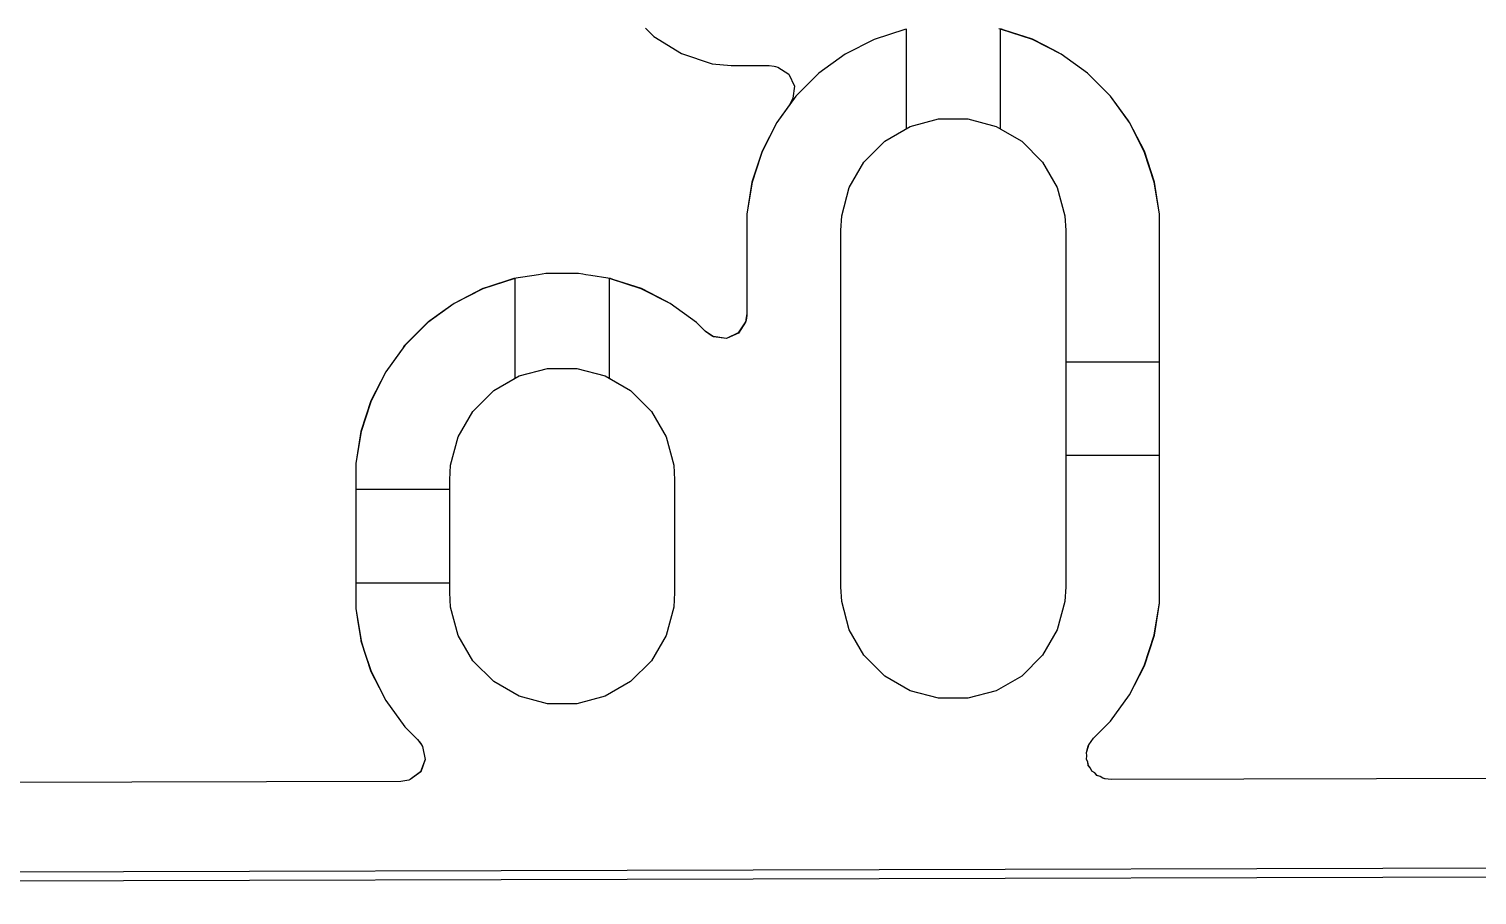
# Model space of a CAD drawing. Header units: millimetres. Extents: x 87.1 to 142.6, y -85.7 to -60.8.
# Drawn here: x 117.3 to 125.02, y -85.73 to -81.12 of the extents above; entities that cross this region are included whole.
import ezdxf

# ---------------------------------------------------------------- set-up
doc = ezdxf.new("R2010")
doc.units = ezdxf.units.MM
for name, color, linetype, true_color in [('B.Cu', 153, 'CONTINUOUS', 0x4d7fc4), ('B.Mask', 4, 'CONTINUOUS', 0x02ffee), ('Edge.Cuts', 254, 'CONTINUOUS', 0xd0d2cd), ('F.Cu', 13, 'CONTINUOUS', 0xc83434), ('F.Mask', 201, 'CONTINUOUS', 0xd864ff)]:
    doc.layers.add(name, color=color, linetype=linetype, true_color=true_color)

msp = doc.modelspace()

# ---------------------------------------------------------------- linework, layer by layer
at = {"layer": 'B.Cu', "linetype": 'CONTINUOUS'}
for p, q in [((121.805744, -81.17059), (121.651471, -81.249197)), ((121.970393, -81.117092), (121.805744, -81.17059)), ((121.970406, -81.117088), (121.970393, -81.117092)), ((121.97041, -81.117087), (121.970406, -81.117088)), ((121.970418, -81.117085), (121.97041, -81.117087)), ((121.970422, -81.117084), (121.970418, -81.117085)), ((121.970429, -81.117083), (121.970422, -81.117084)), ((121.977998, -81.115884), (121.970429, -81.117083)), ((121.977999, -81.115884), (121.977998, -81.115884)), ((121.978, -81.115884), (121.977999, -81.115884)), ((121.978, -81.647444), (121.978, -81.115884)), ((122.485581, -81.117085), (122.478, -81.115884)), ((122.478, -81.115884), (122.478, -81.647444)), ((122.485589, -81.117087), (122.485581, -81.117085)), ((122.485599, -81.11709), (122.485589, -81.117087)), ((122.485605, -81.117092), (122.485599, -81.11709)), ((122.650254, -81.17059), (122.485605, -81.117092)), ((122.650257, -81.170591), (122.650254, -81.17059)), ((122.804524, -81.249195), (122.650257, -81.170591)), ((121.651471, -81.249197), (121.511402, -81.350961)), ((122.804526, -81.249196), (122.804524, -81.249195)), ((122.804527, -81.249197), (122.804526, -81.249196)), ((122.944596, -81.350961), (122.804527, -81.249197)), ((121.511402, -81.350961), (121.388961, -81.473402)), ((123.067037, -81.473402), (122.944596, -81.350961)), ((121.388961, -81.473402), (121.287197, -81.613471)), ((123.162264, -81.604474), (123.067037, -81.473402)), ((121.287195, -81.613475), (121.208591, -81.767742)), ((121.287197, -81.613471), (121.287195, -81.613475)), ((121.862743, -81.713988), (121.978, -81.647444)), ((122.478, -81.647444), (122.593257, -81.713988)), ((123.168804, -81.613475), (123.162264, -81.604474)), ((123.247408, -81.767742), (123.168804, -81.613475)), ((121.751988, -81.824743), (121.862743, -81.713988)), ((122.593257, -81.713988), (122.704012, -81.824743)), ((121.201229, -81.7904), (121.155084, -81.932414)), ((121.208591, -81.767742), (121.201229, -81.7904)), ((123.300914, -81.932415), (123.247408, -81.767742)), ((121.673672, -81.96039), (121.751988, -81.824743)), ((122.704012, -81.824743), (122.782328, -81.96039)), ((121.155084, -81.932414), (121.128, -82.103423)), ((123.31083, -81.995023), (123.300914, -81.932415)), ((121.633133, -82.111684), (121.673672, -81.96039)), ((122.782328, -81.96039), (122.822867, -82.111684)), ((123.328, -82.103428), (123.31083, -81.995023)), ((121.128, -82.103423), (121.128, -82.633173)), ((121.628, -82.19), (121.633133, -82.111684)), ((122.822867, -82.111684), (122.828, -82.19)), ((123.328, -82.89), (123.328, -82.103428)), ((121.628, -84.09), (121.628, -82.19)), ((122.828, -82.19), (122.828, -82.89)), ((119.884393, -82.447092), (119.719744, -82.50059)), ((119.884406, -82.447088), (119.884393, -82.447092)), ((119.88441, -82.447087), (119.884406, -82.447088)), ((119.884418, -82.447085), (119.88441, -82.447087)), ((119.884422, -82.447084), (119.884418, -82.447085)), ((119.884429, -82.447083), (119.884422, -82.447084)), ((119.891998, -82.445884), (119.884429, -82.447083)), ((119.891999, -82.445884), (119.891998, -82.445884)), ((119.892, -82.445884), (119.891999, -82.445884)), ((119.892, -82.977444), (119.892, -82.445884)), ((120.399581, -82.447085), (120.392, -82.445884)), ((120.392, -82.445884), (120.392, -82.977444)), ((120.399589, -82.447087), (120.399581, -82.447085)), ((120.399599, -82.44709), (120.399589, -82.447087)), ((120.399605, -82.447092), (120.399599, -82.44709)), ((120.564254, -82.50059), (120.399605, -82.447092)), ((119.719744, -82.50059), (119.565471, -82.579197)), ((120.564257, -82.500591), (120.564254, -82.50059)), ((120.718524, -82.579195), (120.564257, -82.500591)), ((119.565471, -82.579197), (119.425402, -82.680961)), ((120.718526, -82.579196), (120.718524, -82.579195)), ((120.718527, -82.579197), (120.718526, -82.579196)), ((120.858596, -82.680961), (120.718527, -82.579197)), ((121.12644, -82.644023), (121.122976, -82.668111)), ((121.128, -82.633176), (121.12644, -82.644023)), ((121.128, -82.633173), (121.127999, -82.633175)), ((121.127999, -82.633175), (121.128, -82.633176)), ((119.425402, -82.680961), (119.302961, -82.803402)), ((120.906157, -82.728522), (120.858596, -82.680961)), ((120.942329, -82.753636), (120.906157, -82.728522)), ((121.119789, -82.678964), (121.082014, -82.737741)), ((121.122976, -82.668111), (121.119789, -82.678964)), ((119.302961, -82.803402), (119.201197, -82.943471)), ((120.949307, -82.756823), (120.942329, -82.753636)), ((121.018457, -82.766764), (120.949307, -82.756823)), ((121.082014, -82.737741), (121.018457, -82.766764)), ((119.201195, -82.943475), (119.122591, -83.097742)), ((119.201196, -82.943473), (119.201195, -82.943475)), ((119.201197, -82.943471), (119.201196, -82.943473)), ((122.828, -82.89), (123.328, -82.89)), ((119.776743, -83.043988), (119.892, -82.977444)), ((120.392, -82.977444), (120.507257, -83.043988)), ((119.117047, -83.114805), (119.069084, -83.262414)), ((119.122591, -83.097742), (119.117047, -83.114805)), ((119.665988, -83.154743), (119.776743, -83.043988)), ((120.507257, -83.043988), (120.618012, -83.154743)), ((119.587672, -83.29039), (119.665988, -83.154743)), ((120.618012, -83.154743), (120.696328, -83.29039)), ((119.069084, -83.262414), (119.042, -83.433423)), ((119.547133, -83.441684), (119.587672, -83.29039)), ((120.696328, -83.29039), (120.736867, -83.441684)), ((123.328, -83.39), (122.828, -83.39)), ((122.828, -83.39), (122.828, -84.09)), ((123.328, -84.176571), (123.328, -83.39)), ((119.042, -83.433423), (119.042, -83.433428)), ((119.042, -83.433428), (119.042, -83.57)), ((119.542, -83.52), (119.547133, -83.441684)), ((120.736867, -83.441684), (120.742, -83.52)), ((119.042, -83.57), (119.542, -83.57)), ((119.542, -83.57), (119.542, -83.52)), ((120.742, -83.52), (120.742, -84.12)), ((119.542, -84.07), (119.042, -84.07)), ((119.042, -84.07), (119.042, -84.206571)), ((119.542, -84.12), (119.542, -84.07)), ((119.547133, -84.198316), (119.542, -84.12)), ((120.742, -84.12), (120.736867, -84.198316)), ((121.633133, -84.168316), (121.628, -84.09)), ((122.828, -84.09), (122.822867, -84.168316)), ((121.673672, -84.31961), (121.633133, -84.168316)), ((122.822867, -84.168316), (122.782328, -84.31961)), ((123.300914, -84.347584), (123.328, -84.176571)), ((119.042, -84.206571), (119.041999, -84.206574)), ((119.041999, -84.206574), (119.069084, -84.377584)), ((119.587672, -84.34961), (119.547133, -84.198316)), ((120.736867, -84.198316), (120.696328, -84.34961)), ((119.665988, -84.485257), (119.587672, -84.34961)), ((120.696328, -84.34961), (120.618012, -84.485257)), ((121.751988, -84.455257), (121.673672, -84.31961)), ((122.782328, -84.31961), (122.704012, -84.455257)), ((123.247408, -84.512257), (123.300914, -84.347584)), ((119.069084, -84.377584), (119.084831, -84.426046)), ((119.084831, -84.426046), (119.122591, -84.542257)), ((119.776743, -84.596012), (119.665988, -84.485257)), ((120.618012, -84.485257), (120.507257, -84.596012)), ((121.862743, -84.566012), (121.751988, -84.455257)), ((122.704012, -84.455257), (122.593257, -84.566012)), ((119.122591, -84.542257), (119.201195, -84.696524)), ((121.99839, -84.644328), (121.862743, -84.566012)), ((122.593257, -84.566012), (122.45761, -84.644328)), ((123.168804, -84.666524), (123.247408, -84.512257)), ((119.91239, -84.674328), (119.776743, -84.596012)), ((120.507257, -84.596012), (120.37161, -84.674328)), ((122.149684, -84.684867), (121.99839, -84.644328)), ((122.45761, -84.644328), (122.306316, -84.684867)), ((119.201195, -84.696524), (119.201197, -84.696527)), ((119.201197, -84.696527), (119.302961, -84.836596)), ((120.063684, -84.714867), (119.91239, -84.674328)), ((120.220316, -84.714867), (120.063684, -84.714867)), ((120.37161, -84.674328), (120.220316, -84.714867)), ((122.306316, -84.684867), (122.149684, -84.684867)), ((123.067035, -84.806598), (123.168804, -84.666524)), ((122.976583, -84.897049), (123.067035, -84.806598)), ((119.302961, -84.836596), (119.37057, -84.904205)), ((119.37057, -84.904205), (119.385869, -84.924641)), ((119.385869, -84.924641), (119.391719, -84.932455)), ((119.391719, -84.932455), (119.39714, -84.942382)), ((119.39714, -84.942382), (119.411994, -85.010655)), ((122.93836, -84.974294), (122.948214, -84.940403)), ((122.948214, -84.940403), (122.950754, -84.934803)), ((122.950754, -84.934803), (122.951339, -84.93351)), ((122.951339, -84.93351), (122.976583, -84.897049)), ((119.411994, -85.010655), (119.38758, -85.07612)), ((122.940942, -84.991922), (122.93836, -84.974294)), ((122.938451, -85.00957), (122.940942, -84.991922)), ((122.9459, -85.025774), (122.938451, -85.00957)), ((122.948486, -85.043426), (122.9459, -85.025774)), ((122.960192, -85.056863), (122.948486, -85.043426)), ((119.324352, -85.120714), (119.281341, -85.128531)), ((119.33164, -85.117996), (119.324352, -85.120714)), ((119.331648, -85.117993), (119.33164, -85.117996)), ((119.38758, -85.07612), (119.331648, -85.117993)), ((122.967635, -85.073053), (122.960192, -85.056863)), ((122.982664, -85.082658), (122.967635, -85.073053)), ((122.994381, -85.096108), (122.982664, -85.082658)), ((123.011491, -85.101083), (122.994381, -85.096108)), ((123.026507, -85.11068), (123.011491, -85.101083)), ((123.037366, -85.113839), (123.026507, -85.11068)), ((123.072322, -85.118775), (123.037366, -85.113839)), ((134.258796, -85.089986), (123.072322, -85.118775)), ((119.281341, -85.128531), (112.348724, -85.146373))]:
    msp.add_line(p, q, dxfattribs=at)
at = {"layer": 'B.Mask', "linetype": 'CONTINUOUS'}
for p, q in [((121.862743, -81.713988), (121.99839, -81.635672)), ((121.99839, -81.635672), (122.149684, -81.595133)), ((122.149684, -81.595133), (122.306316, -81.595133)), ((122.306316, -81.595133), (122.45761, -81.635672)), ((122.45761, -81.635672), (122.593257, -81.713988)), ((121.751988, -81.824743), (121.862743, -81.713988)), ((122.593257, -81.713988), (122.704012, -81.824743)), ((121.673672, -81.96039), (121.751988, -81.824743)), ((122.704012, -81.824743), (122.782328, -81.96039)), ((121.633133, -82.111684), (121.673672, -81.96039)), ((122.782328, -81.96039), (122.822867, -82.111684)), ((121.628, -82.19), (121.633133, -82.111684)), ((122.822867, -82.111684), (122.828, -82.19)), ((121.628, -84.09), (121.628, -82.19)), ((122.828, -82.19), (122.828, -84.09)), ((119.91239, -82.965672), (120.063684, -82.925133)), ((120.063684, -82.925133), (120.220316, -82.925133)), ((120.220316, -82.925133), (120.37161, -82.965672)), ((119.776743, -83.043988), (119.91239, -82.965672)), ((120.37161, -82.965672), (120.507257, -83.043988)), ((119.665988, -83.154743), (119.776743, -83.043988)), ((120.507257, -83.043988), (120.618012, -83.154743)), ((119.587672, -83.29039), (119.665988, -83.154743)), ((120.618012, -83.154743), (120.696328, -83.29039)), ((119.547133, -83.441684), (119.587672, -83.29039)), ((120.696328, -83.29039), (120.736867, -83.441684)), ((119.542, -83.52), (119.547133, -83.441684)), ((120.736867, -83.441684), (120.742, -83.52)), ((119.542, -84.12), (119.542, -83.52)), ((120.742, -83.52), (120.742, -84.12)), ((119.547133, -84.198316), (119.542, -84.12)), ((120.742, -84.12), (120.736867, -84.198316)), ((121.633133, -84.168316), (121.628, -84.09)), ((122.828, -84.09), (122.822867, -84.168316)), ((121.673672, -84.31961), (121.633133, -84.168316)), ((122.822867, -84.168316), (122.782328, -84.31961)), ((119.587672, -84.34961), (119.547133, -84.198316)), ((120.736867, -84.198316), (120.696328, -84.34961)), ((119.665988, -84.485257), (119.587672, -84.34961)), ((120.696328, -84.34961), (120.618012, -84.485257)), ((121.751988, -84.455257), (121.673672, -84.31961)), ((122.782328, -84.31961), (122.704012, -84.455257)), ((119.776743, -84.596012), (119.665988, -84.485257)), ((120.618012, -84.485257), (120.507257, -84.596012)), ((121.862743, -84.566012), (121.751988, -84.455257)), ((122.704012, -84.455257), (122.593257, -84.566012)), ((121.99839, -84.644328), (121.862743, -84.566012)), ((122.593257, -84.566012), (122.45761, -84.644328)), ((119.91239, -84.674328), (119.776743, -84.596012)), ((120.507257, -84.596012), (120.37161, -84.674328)), ((122.149684, -84.684867), (121.99839, -84.644328)), ((122.45761, -84.644328), (122.306316, -84.684867)), ((120.063684, -84.714867), (119.91239, -84.674328)), ((120.220316, -84.714867), (120.063684, -84.714867)), ((120.37161, -84.674328), (120.220316, -84.714867)), ((122.306316, -84.684867), (122.149684, -84.684867))]:
    msp.add_line(p, q, dxfattribs=at)
at = {"layer": 'Edge.Cuts', "linetype": 'CONTINUOUS'}
for p, q in [((88.17531, -85.684087), (135.026654, -85.563513)), ((135.026782, -85.613513), (88.184953, -85.734062))]:
    msp.add_line(p, q, dxfattribs=at)
at = {"layer": 'F.Cu', "linetype": 'CONTINUOUS'}
for p, q in [((120.587396, -81.111086), (120.631648, -81.155338)), ((120.631648, -81.155338), (120.631647, -81.155338)), ((120.631647, -81.155338), (120.631649, -81.155339)), ((120.631649, -81.155339), (120.63165, -81.15534)), ((120.63165, -81.15534), (120.778484, -81.245908)), ((122.485697, -81.116597), (122.4713, -81.114316)), ((122.485699, -81.116597), (122.485697, -81.116597)), ((122.485701, -81.116598), (122.485699, -81.116597)), ((122.499216, -81.120989), (122.485701, -81.116598)), ((122.499227, -81.120992), (122.499216, -81.120989)), ((122.650449, -81.170128), (122.499227, -81.120992)), ((122.76531, -81.228653), (122.650449, -81.170128)), ((120.778484, -81.245908), (120.942247, -81.300174)), ((122.804788, -81.248768), (122.76531, -81.228653)), ((122.944928, -81.350586), (122.804788, -81.248768)), ((120.942247, -81.300174), (121.043323, -81.3105)), ((121.043323, -81.3105), (121.24551, -81.310499)), ((121.24551, -81.310499), (121.272498, -81.314379)), ((121.272498, -81.314379), (121.280441, -81.31552)), ((121.280441, -81.31552), (121.292865, -81.319168)), ((121.292865, -81.319168), (121.351643, -81.35694)), ((121.351643, -81.35694), (121.38067, -81.420495)), ((123.067414, -81.473072), (122.944928, -81.350586)), ((121.369342, -81.493372), (121.354765, -81.519619)), ((121.372828, -81.484784), (121.369342, -81.493372)), ((121.38067, -81.420495), (121.372828, -81.484784)), ((123.169232, -81.613212), (123.067414, -81.473072)), ((121.354765, -81.519619), (121.286772, -81.613203)), ((121.286772, -81.613203), (121.208129, -81.767549)), ((121.862743, -81.713988), (121.99839, -81.635672)), ((121.99839, -81.635672), (122.149684, -81.595133)), ((122.149684, -81.595133), (122.306316, -81.595133)), ((122.306316, -81.595133), (122.45761, -81.635672)), ((122.45761, -81.635672), (122.593257, -81.713988)), ((123.247873, -81.767555), (123.169232, -81.613212)), ((121.751988, -81.824743), (121.862743, -81.713988)), ((122.593257, -81.713988), (122.704012, -81.824743)), ((121.208129, -81.767549), (121.154596, -81.932305)), ((123.301402, -81.932299), (123.247873, -81.767555)), ((121.673672, -81.96039), (121.751988, -81.824743)), ((122.704012, -81.824743), (122.782328, -81.96039)), ((121.154596, -81.932305), (121.1275, -82.103383)), ((123.3285, -82.103389), (123.301402, -81.932299)), ((121.633133, -82.111684), (121.673672, -81.96039)), ((122.782328, -81.96039), (122.822867, -82.111684)), ((121.1275, -82.103383), (121.1275, -82.631966)), ((121.628, -82.19), (121.633133, -82.111684)), ((122.822867, -82.111684), (122.828, -82.19)), ((123.3285, -84.176611), (123.3285, -82.103389)), ((121.628, -84.09), (121.628, -82.19)), ((122.828, -82.19), (122.828, -84.09)), ((120.055388, -82.4195), (120.015726, -82.425781)), ((120.055389, -82.4195), (120.055388, -82.4195)), ((120.228611, -82.4195), (120.055389, -82.4195)), ((120.228614, -82.4195), (120.228611, -82.4195)), ((120.252407, -82.423268), (120.228614, -82.4195)), ((119.738358, -82.494017), (119.719552, -82.500127)), ((119.73836, -82.494017), (119.738358, -82.494017)), ((119.883863, -82.446739), (119.73836, -82.494017)), ((119.884273, -82.446603), (119.883863, -82.446739)), ((119.884298, -82.446597), (119.884273, -82.446603)), ((120.015725, -82.42578), (119.884298, -82.446597)), ((120.015726, -82.425781), (120.015725, -82.42578)), ((120.268271, -82.425781), (120.252407, -82.423268)), ((120.295188, -82.430044), (120.268271, -82.425781)), ((120.385306, -82.444317), (120.295188, -82.430044)), ((120.385312, -82.444318), (120.385306, -82.444317)), ((120.399698, -82.446597), (120.385312, -82.444318)), ((120.399699, -82.446597), (120.399698, -82.446597)), ((120.399701, -82.446598), (120.399699, -82.446597)), ((120.413203, -82.450985), (120.399701, -82.446598)), ((120.413215, -82.450988), (120.413203, -82.450985)), ((120.564449, -82.500128), (120.413215, -82.450988)), ((119.719552, -82.500127), (119.565214, -82.578766)), ((120.694497, -82.566391), (120.564449, -82.500128)), ((120.718788, -82.578768), (120.694497, -82.566391)), ((119.517203, -82.613648), (119.436942, -82.671961)), ((119.517204, -82.613648), (119.517203, -82.613648)), ((119.565214, -82.578766), (119.517204, -82.613648)), ((120.858928, -82.680586), (120.718788, -82.578768)), ((121.1275, -82.631966), (121.122476, -82.666904)), ((119.429563, -82.676093), (119.298093, -82.807563)), ((119.436942, -82.671961), (119.429563, -82.676093)), ((120.85893, -82.680588), (120.858928, -82.680586)), ((120.905657, -82.727315), (120.85893, -82.680588)), ((120.941829, -82.752429), (120.905657, -82.727315)), ((121.119289, -82.677757), (121.081514, -82.736534)), ((121.122476, -82.666904), (121.119289, -82.677757)), ((119.298093, -82.807563), (119.293963, -82.814939)), ((120.948807, -82.755616), (120.941829, -82.752429)), ((121.017957, -82.765557), (120.948807, -82.755616)), ((121.081514, -82.736534), (121.017957, -82.765557)), ((119.274442, -82.841808), (119.200772, -82.943205)), ((119.274444, -82.841806), (119.274442, -82.841808)), ((119.293963, -82.814939), (119.274444, -82.841806)), ((119.200764, -82.943218), (119.122129, -83.097549)), ((119.200766, -82.943213), (119.200764, -82.943218)), ((119.200768, -82.943211), (119.200766, -82.943213)), ((119.200772, -82.943205), (119.200768, -82.943211)), ((119.91239, -82.965672), (120.063684, -82.925133)), ((120.063684, -82.925133), (120.220316, -82.925133)), ((120.220316, -82.925133), (120.37161, -82.965672)), ((119.776743, -83.043988), (119.91239, -82.965672)), ((120.37161, -82.965672), (120.507257, -83.043988)), ((119.122129, -83.097549), (119.068596, -83.262305)), ((119.665988, -83.154743), (119.776743, -83.043988)), ((120.507257, -83.043988), (120.618012, -83.154743)), ((119.587672, -83.29039), (119.665988, -83.154743)), ((120.618012, -83.154743), (120.696328, -83.29039)), ((119.068596, -83.262305), (119.0415, -83.433383)), ((119.547133, -83.441684), (119.587672, -83.29039)), ((120.696328, -83.29039), (120.736867, -83.441684)), ((119.0415, -83.433383), (119.0415, -84.206614)), ((119.542, -83.52), (119.547133, -83.441684)), ((120.736867, -83.441684), (120.742, -83.52)), ((119.542, -84.12), (119.542, -83.52)), ((120.742, -83.52), (120.742, -84.12)), ((119.547133, -84.198316), (119.542, -84.12)), ((120.742, -84.12), (120.736867, -84.198316)), ((121.633133, -84.168316), (121.628, -84.09)), ((122.828, -84.09), (122.822867, -84.168316)), ((121.673672, -84.31961), (121.633133, -84.168316)), ((122.822867, -84.168316), (122.782328, -84.31961)), ((123.301402, -84.347701), (123.3285, -84.176611)), ((119.0415, -84.206614), (119.054232, -84.286999)), ((119.587672, -84.34961), (119.547133, -84.198316)), ((120.736867, -84.198316), (120.696328, -84.34961)), ((119.054232, -84.286999), (119.06585, -84.360355)), ((119.665988, -84.485257), (119.587672, -84.34961)), ((120.696328, -84.34961), (120.618012, -84.485257)), ((121.751988, -84.455257), (121.673672, -84.31961)), ((122.782328, -84.31961), (122.704012, -84.455257)), ((123.247873, -84.512445), (123.301402, -84.347701)), ((119.06585, -84.360355), (119.068598, -84.377701)), ((119.068598, -84.377701), (119.122127, -84.542445)), ((119.776743, -84.596012), (119.665988, -84.485257)), ((120.618012, -84.485257), (120.507257, -84.596012)), ((121.862743, -84.566012), (121.751988, -84.455257)), ((122.704012, -84.455257), (122.593257, -84.566012)), ((119.122127, -84.542445), (119.122128, -84.542447)), ((119.122128, -84.542447), (119.122129, -84.542449)), ((119.122129, -84.542449), (119.165308, -84.627193)), ((121.99839, -84.644328), (121.862743, -84.566012)), ((122.593257, -84.566012), (122.45761, -84.644328)), ((123.169232, -84.666788), (123.247873, -84.512445)), ((119.165308, -84.627193), (119.200768, -84.696788)), ((119.91239, -84.674328), (119.776743, -84.596012)), ((120.507257, -84.596012), (120.37161, -84.674328)), ((122.149684, -84.684867), (121.99839, -84.644328)), ((122.45761, -84.644328), (122.306316, -84.684867)), ((119.200768, -84.696788), (119.302586, -84.836928)), ((120.063684, -84.714867), (119.91239, -84.674328)), ((120.220316, -84.714867), (120.063684, -84.714867)), ((120.37161, -84.674328), (120.220316, -84.714867)), ((122.306316, -84.684867), (122.149684, -84.684867)), ((123.067414, -84.806928), (123.169232, -84.666788)), ((122.977297, -84.897044), (123.067409, -84.806933)), ((123.067409, -84.806932), (123.067414, -84.806928)), ((123.067409, -84.806933), (123.067409, -84.806932)), ((119.302586, -84.836928), (119.302588, -84.83693)), ((119.302588, -84.83693), (119.369865, -84.904207)), ((119.369865, -84.904207), (119.387481, -84.927738)), ((119.387481, -84.927738), (119.391014, -84.932457)), ((119.391014, -84.932457), (119.396435, -84.942384)), ((119.396435, -84.942384), (119.411289, -85.010657)), ((122.93907, -84.974287), (122.948925, -84.940396)), ((122.948925, -84.940396), (122.952049, -84.933508)), ((122.952049, -84.933508), (122.977297, -84.897044)), ((119.411289, -85.010657), (119.386875, -85.076122)), ((122.941651, -84.991917), (122.93907, -84.974287)), ((122.93916, -85.009568), (122.941651, -84.991917)), ((122.946608, -85.025771), (122.93916, -85.009568)), ((122.949193, -85.043419), (122.946608, -85.025771)), ((122.9609, -85.056859), (122.949193, -85.043419)), ((119.323647, -85.120716), (119.280636, -85.128533)), ((119.330935, -85.117998), (119.323647, -85.120716)), ((119.330943, -85.117995), (119.330935, -85.117998)), ((119.386875, -85.076122), (119.330943, -85.117995)), ((122.968344, -85.073051), (122.9609, -85.056859)), ((122.983369, -85.082654), (122.968344, -85.073051)), ((122.995085, -85.096104), (122.983369, -85.082654)), ((123.0122, -85.101081), (122.995085, -85.096104)), ((123.027216, -85.110678), (123.0122, -85.101081)), ((123.038075, -85.113837), (123.027216, -85.110678)), ((123.073031, -85.118773), (123.038075, -85.113837)), ((134.258091, -85.089988), (123.073031, -85.118773)), ((119.280636, -85.128533), (112.349433, -85.146371))]:
    msp.add_line(p, q, dxfattribs=at)
at = {"layer": 'F.Mask', "linetype": 'CONTINUOUS'}
for p, q in [((121.862743, -81.713988), (121.99839, -81.635672)), ((121.99839, -81.635672), (122.149684, -81.595133)), ((122.149684, -81.595133), (122.306316, -81.595133)), ((122.306316, -81.595133), (122.45761, -81.635672)), ((122.45761, -81.635672), (122.593257, -81.713988)), ((121.751988, -81.824743), (121.862743, -81.713988)), ((122.593257, -81.713988), (122.704012, -81.824743)), ((121.673672, -81.96039), (121.751988, -81.824743)), ((122.704012, -81.824743), (122.782328, -81.96039)), ((121.633133, -82.111684), (121.673672, -81.96039)), ((122.782328, -81.96039), (122.822867, -82.111684)), ((121.628, -82.19), (121.633133, -82.111684)), ((122.822867, -82.111684), (122.828, -82.19)), ((121.628, -84.09), (121.628, -82.19)), ((122.828, -82.19), (122.828, -84.09)), ((119.91239, -82.965672), (120.063684, -82.925133)), ((120.063684, -82.925133), (120.220316, -82.925133)), ((120.220316, -82.925133), (120.37161, -82.965672)), ((119.776743, -83.043988), (119.91239, -82.965672)), ((120.37161, -82.965672), (120.507257, -83.043988)), ((119.665988, -83.154743), (119.776743, -83.043988)), ((120.507257, -83.043988), (120.618012, -83.154743)), ((119.587672, -83.29039), (119.665988, -83.154743)), ((120.618012, -83.154743), (120.696328, -83.29039)), ((119.547133, -83.441684), (119.587672, -83.29039)), ((120.696328, -83.29039), (120.736867, -83.441684)), ((119.542, -83.52), (119.547133, -83.441684)), ((120.736867, -83.441684), (120.742, -83.52)), ((119.542, -84.12), (119.542, -83.52)), ((120.742, -83.52), (120.742, -84.12)), ((119.547133, -84.198316), (119.542, -84.12)), ((120.742, -84.12), (120.736867, -84.198316)), ((121.633133, -84.168316), (121.628, -84.09)), ((122.828, -84.09), (122.822867, -84.168316)), ((121.673672, -84.31961), (121.633133, -84.168316)), ((122.822867, -84.168316), (122.782328, -84.31961)), ((119.587672, -84.34961), (119.547133, -84.198316)), ((120.736867, -84.198316), (120.696328, -84.34961)), ((119.665988, -84.485257), (119.587672, -84.34961)), ((120.696328, -84.34961), (120.618012, -84.485257)), ((121.751988, -84.455257), (121.673672, -84.31961)), ((122.782328, -84.31961), (122.704012, -84.455257)), ((119.776743, -84.596012), (119.665988, -84.485257)), ((120.618012, -84.485257), (120.507257, -84.596012)), ((121.862743, -84.566012), (121.751988, -84.455257)), ((122.704012, -84.455257), (122.593257, -84.566012)), ((121.99839, -84.644328), (121.862743, -84.566012)), ((122.593257, -84.566012), (122.45761, -84.644328)), ((119.91239, -84.674328), (119.776743, -84.596012)), ((120.507257, -84.596012), (120.37161, -84.674328)), ((122.149684, -84.684867), (121.99839, -84.644328)), ((122.45761, -84.644328), (122.306316, -84.684867)), ((120.063684, -84.714867), (119.91239, -84.674328)), ((120.220316, -84.714867), (120.063684, -84.714867)), ((120.37161, -84.674328), (120.220316, -84.714867)), ((122.306316, -84.684867), (122.149684, -84.684867))]:
    msp.add_line(p, q, dxfattribs=at)

doc.saveas('drawing.dxf')
